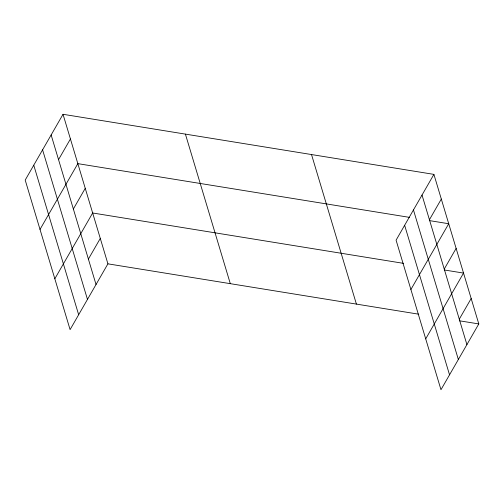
<?xml version="1.0" encoding="UTF-8"?>
<svg xmlns="http://www.w3.org/2000/svg" width="504" height="504" viewBox="0 0 504 504"><rect width="100%" height="100%" fill="white"/><g stroke="black" fill="none" stroke-linecap="round" stroke-linejoin="round"><path stroke-width="0.76" d="M63.025 114.288L25.2 180.073L70.094 329.622L107.919 263.838L63.025 114.288L433.906 174.378L478.8 323.927L440.975 389.712L396.081 240.162L433.906 174.378M58.546 159.636L70.434 138.965M40.018 229.421L77.843 163.643L409.462 217.369M73.364 208.99L85.252 188.313M54.829 278.775L92.654 212.99L403.496 263.353M88.402 259.087L100.29 238.417M429.427 219.731L441.315 199.055M410.892 289.51L448.724 223.732L429.477 220.613M444.238 269.079L456.126 248.409M425.71 338.864L463.535 273.08L444.295 269.968M459.283 319.183L471.171 298.507M107.919 263.838L418.761 314.2M459.554 320.815L478.8 323.927M422.018 195.054L466.912 344.604M413.456 209.941L458.35 359.491M404.636 225.275L449.53 374.825M311.516 154.552L356.41 304.101M185.415 134.121L230.309 283.67M51.137 134.965L96.031 284.514M42.582 149.845L87.469 299.401M33.762 165.186L78.656 314.735"/></g></svg>
